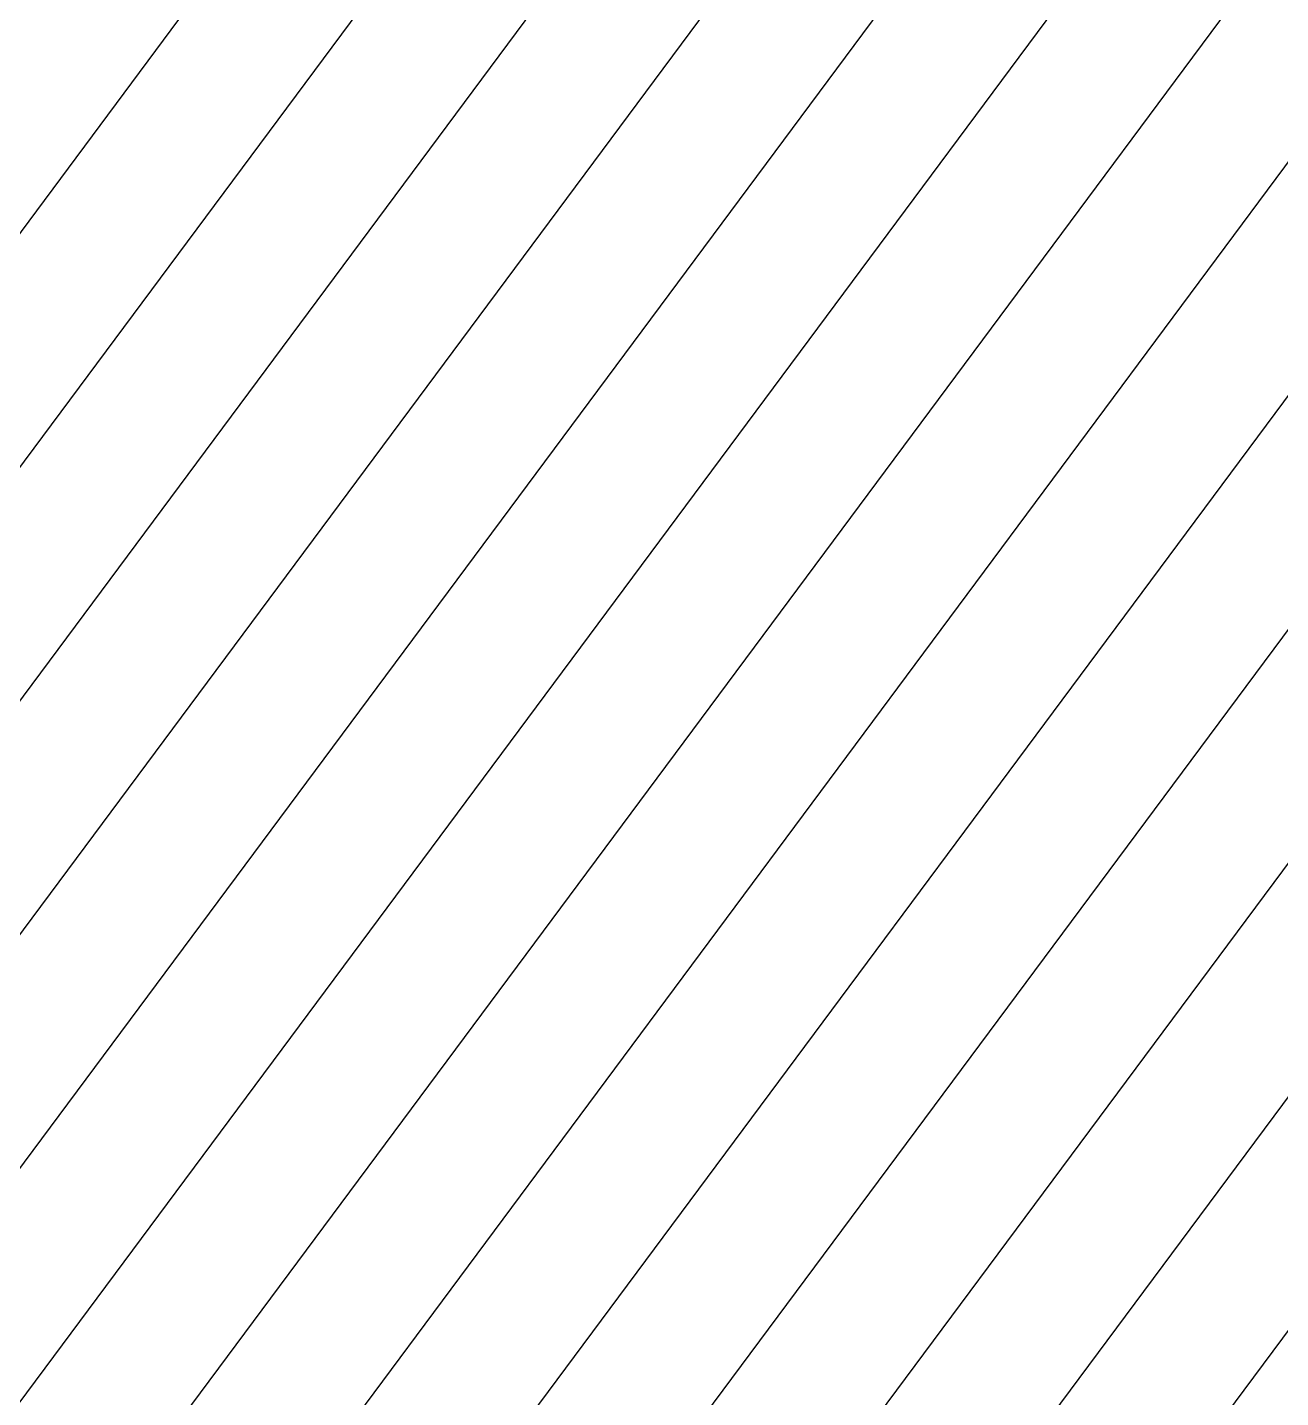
# Model space of a CAD drawing. Header units: centimetres. Extents: x -6122352 to 7132207, y -1694241 to 1947892.
# Drawn here: x 139196 to 141532, y -99269 to -96716 of the extents above; entities that cross this region are included whole.
import ezdxf

# ---------------------------------------------------------------- set-up
doc = ezdxf.new("R2010")
doc.units = ezdxf.units.CM
doc.header["$MEASUREMENT"] = 0
doc.linetypes.add('2. HG-ST XR COL 3A (5V 7V 9V 11V - GF (4M & 5D-E)$0$HIDDEN', pattern=[0.375, 0.25, -0.125])
doc.linetypes.add('XR-AR-END-SETTING OUT PLAN$0$23585-XR-AR-END-GROUND FLOOR$0$23261-XR-AR-SI-GF$0$HIDDEN', pattern=[0.375, 0.25, -0.125])
doc.layers.add('@MI-REF LAYER', color=7, linetype='Continuous')
doc.layers.add('B_TH_8', color=7, linetype='Continuous')
for name, color, linetype, lineweight in [('XR-AR-END-SETTING OUT PLAN$0$23585-XR-AR-END-GROUND FLOOR$0$A-EQUP-KITN-PLAN', 202, 'Continuous', 9), ('XR-AR-END-SETTING OUT PLAN$0$23585-XR-AR-END-GROUND FLOOR$0$A-FLOR-OVHD', 9, 'XR-AR-END-SETTING OUT PLAN$0$23585-XR-AR-END-GROUND FLOOR$0$23261-XR-AR-SI-GF$0$HIDDEN', 15), ('XR-AR-END-SETTING OUT PLAN$0$23585-XR-AR-END-GROUND FLOOR$0$A-WALL', 7, 'Continuous', 30)]:
    doc.layers.add(name, color=color, linetype=linetype, lineweight=lineweight)

# ---------------------------------------------------------------- blocks, each defined once
blk = doc.blocks.new('XR-AR-END-SETTING OUT PLAN')
at = {"layer": 'XR-AR-END-SETTING OUT PLAN$0$23585-XR-AR-END-GROUND FLOOR$0$A-EQUP-KITN-PLAN', "color": 8}
for p, q in [((3650.109346702695, 14099.99880218506), (5250.113769307733, 14099.9988026619)), ((5250.113769546151, 13849.99880218506), (5250.113769307733, 14099.9988026619)), ((3650.109004810452, 13749.9988026619), (5250.113769248128, 13749.9988026619)), ((5650.107139065862, 13149.99880218506), (3850.107901349664, 13149.99880361557))]:
    blk.add_line(p, q, dxfattribs=at)
at = {"layer": 'XR-AR-END-SETTING OUT PLAN$0$23585-XR-AR-END-GROUND FLOOR$0$A-FLOR-OVHD', "color": 8, "ltscale": 5}
for p, q in [((5250.252145186067, 13849.9988026619), (3650.247722819448, 13849.99880218506)), ((5250.113769248128, 13749.9988026619), (3650.10934664309, 13749.99880218506)), ((5650.107102051377, 12949.99724912643), (5650.107101693749, 11300.00188589096)), ((5750.105340138078, 12949.99724960327), (5750.107102289796, 11300.00188541412))]:
    blk.add_line(p, q, dxfattribs=at)
at = {"layer": 'XR-AR-END-SETTING OUT PLAN$0$23585-XR-AR-END-GROUND FLOOR$0$A-WALL', "color": 8}
blk.add_lwpolyline([(5250.089069798589, 13749.99880170822), (5250.089070156217, 13849.99880313873), (5750.107358172536, 13849.99880313873), (5750.105340138078, 12949.99724960327), (5650.107102051377, 12949.99724912643), (5650.107250109315, 13749.99880218506)], close=True, dxfattribs=at)
blk = doc.blocks.new('END UNIT')
at = {"xscale": 0.001, "yscale": 0.001, "zscale": 0.001}
blk.add_blockref('XR-AR-END-SETTING OUT PLAN', (-9.150201729830158, 0), dxfattribs=at)
blk = doc.blocks.new('TH_8')
at = {"xscale": -1}
blk.add_blockref('END UNIT', (495850.3053798423, 2769197.479078153), dxfattribs=at)
blk = doc.blocks.new('A$Ca7ad59d2')
at = {"layer": 'B_TH_8', "xscale": 1.000018136216304, "yscale": 1.000018136216304, "zscale": 1.000018136216304}
blk.add_blockref('TH_8', (-495803.6470986201, -2769248.051850634), dxfattribs=at)
blk = doc.blocks.new('A$Cac0110ba')
at = {"rotation": 227.5015136760979}
blk.add_blockref('A$Ca7ad59d2', (28.54929658252513, 57.49132066033781), dxfattribs=at)

msp = doc.modelspace()

# ---------------------------------------------------------------- block references
at = {"color": 94, "linetype": '2. HG-ST XR COL 3A (5V 7V 9V 11V - GF (4M & 5D-E)$0$HIDDEN', "xscale": 1000, "yscale": 1000, "zscale": 1000, "rotation": 312.4883110972302}
msp.add_blockref('A$Cac0110ba', (138098.2151797014, -102612.8341626052), dxfattribs=at)

# ---------------------------------------------------------------- next in the draw order: wipeouts: each hides what was drawn before it
at = {"color": 10}
msp.add_wipeout([(198275.3921904103, -104256.67465484346), (198277.6024852933, -89983.15121534048), (137973.99123918772, -89974.4610474222), (137971.62205373496, -104245.95954391618), (144221.7361697793, -104247.34826951602), (144221.90594372264, -103946.4486329037), (192025.46282542183, -103955.05220550337), (192025.4153281002, -104255.68871988932), (198276.69141260552, -104256.69244835054)], dxfattribs=at).dxf.layer = '@MI-REF LAYER'

# ---------------------------------------------------------------- next in the draw order: hatches: boundary and pattern name
at = {"layer": '@MI-REF LAYER'}
h = msp.add_hatch(dxfattribs=at)
h.set_pattern_fill('ANSI31', color=256, scale=1999.999998458916, angle=-173.2764582181798)
h.set_pattern_definition([(231.7235417818202, (2377424248.388937, 1503992843.986378), (196.2577398699116, -154.8641322089669), [])])
h.paths.add_polyline_path([(137973.3174367756, -89974.4609193851), (137971.622053516, -104245.9595442412), (144221.736170091, -104247.348269231), (144221.9059435594, -103946.4486329976), (192026.7673076355, -103954.9571009299), (192026.7198083964, -104255.6097373551), (198276.6966703817, -104256.5971348351), (198278.9011911725, -89983.05610956397)])

doc.saveas('drawing.dxf')
